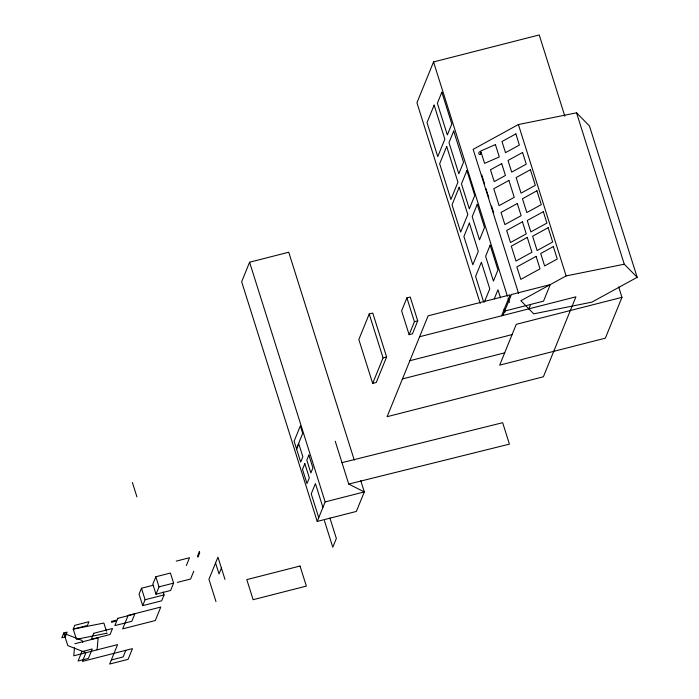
<?xml version="1.0" encoding="UTF-8"?>
<svg xmlns="http://www.w3.org/2000/svg" width="699" height="699" viewBox="0 0 699 699"><rect width="100%" height="100%" fill="white"/><g stroke="black" fill="none" stroke-linecap="round" stroke-linejoin="round"><path stroke-width="1.05" d="M74.513 647.763L73.779 655.802L117.581 644.618L109.673 664.05L128.1 659.349L132.46 648.628L82.421 661.403L85.96 652.691L67.786 645.605L63.932 633.381L82.106 640.476L82.744 642.512M97.082 649.852L98.175 637.794L74.88 643.744M354.279 460.117L288.731 252.225L249.587 262.221L241.653 281.749L317.224 521.428L356.359 511.432L364.301 491.913L360.745 480.624M106.012 633.451L107.122 633.172L76.444 639.297L73.229 629.117L74.767 625.334L88.948 621.717L87.41 625.491L73.229 629.117L103.88 623.054L106.449 631.206M153.064 585.29L141.469 588.243L139.066 594.159L142.692 605.657L161.652 600.817L164.064 594.901L163.155 592.027M142.692 605.657L145.095 599.742L141.469 588.243M125.829 650.315L123.129 656.946L111.342 659.961M155.833 576.762L152.836 584.119L156.017 594.22L170.608 590.489L173.605 583.132L170.425 573.04L155.833 576.762L159.014 586.863L156.017 594.22M186.345 565.535L189.516 557.732L176.235 561.131M193.772 571.214L190.591 579.017L177.31 582.407M221.408 568.086L219.023 573.949L215.563 562.983M564.836 116.165L539.226 34.95L433.546 61.94L416.936 102.762L480.213 303.436M296.481 448.688L302.711 433.354L300.36 425.874L294.122 441.2L300.692 462.039L302.85 456.735L298.779 443.83L296.621 449.142M369.221 313.982L358.84 339.513L372.681 383.401L376.228 382.493L386.608 356.971L372.768 313.073L369.221 313.982L383.061 357.871L372.681 383.401M406.905 297.87L401.61 310.872L409.125 334.69L412.436 333.842L417.731 320.832L410.226 297.023L406.905 297.87L414.411 321.68L409.125 334.69M317.224 521.428L325.157 501.899L249.587 262.221M484.363 302.082L489.763 288.809L481.375 262.212L475.591 276.437L483.656 302.003M494.254 298.866L497.959 289.753L500.536 297.905M501.559 315.808L510.069 294.882L428.129 315.808L387.089 416.7L543.385 376.787L575.915 296.822L419.618 336.735M502.904 315.467L511.415 294.532L550.262 284.615L543.534 301.155L504.687 311.072M528.855 308.836L530.637 304.449M621.961 297.346L605.351 338.167L499.671 365.149L516.273 324.327L621.961 297.346L618.676 286.931M637.173 277.311L624.277 264.205L566.129 275.913L520.877 300.727L533.765 313.842L591.913 302.125L637.173 277.311L589.44 125.925L576.553 112.819L518.405 124.527L473.144 149.35L518.588 293.475M414.411 321.68L417.731 320.832M383.061 357.871L386.608 356.971M409.867 360.701L512.096 334.603M402.449 378.928L504.687 352.829M325.157 501.899L364.301 491.913L348.731 484.066L335.232 441.226M159.014 586.863L173.605 583.132M145.095 599.742L164.064 594.901M341.986 462.642L502.668 422.703L509.422 444.127L348.731 484.066M576.553 112.819L624.277 264.205M518.405 124.527L566.129 275.913M481.768 174.96L484.625 184.012M491.572 205.978L493.747 212.872M485.919 188.538L488.854 197.826M433.546 61.94L507.413 296.219M508.068 298.298L509.379 302.466M504.066 309.115L505.028 312.173M329.911 518.02L336.35 538.448L332.785 547.221L324.406 520.668M322.921 507.404L315.415 483.586L311.238 493.861L318.744 517.671M224.973 579.41L217.948 557.12L208.94 579.261L215.965 601.551M132.399 482.502L136.934 496.884M63.792 632.953L61.827 637.785L65.147 636.938L67.113 632.106L63.792 632.953M81.897 651.625L78.061 661.036L88.424 658.397L92.251 648.978L81.897 651.625M93.753 633.285L91.307 639.305L110.058 634.517L112.504 628.497L93.753 633.285M111.945 621.306L111.56 622.25L115.912 621.14L116.296 620.196L111.945 621.306M117.834 618.318L114.863 625.614L131.849 621.28L134.811 613.984L117.834 618.318M128.135 615.4L122.657 628.864L155.318 620.529L160.796 607.055L128.135 615.4M199.311 551.729L197.572 556.002L197.948 557.19L199.687 552.918L199.311 551.729M434.131 105.138L427.028 122.587L437.757 156.611L444.852 139.162L434.131 105.138M441.838 92.251L437.356 103.277L447.343 134.951L451.825 123.915L441.838 92.251M304.834 463.647L302.501 469.379L306.975 483.577L309.308 477.845L304.834 463.647M308.862 455.066L306.809 460.125L310.863 472.978L312.916 467.919L308.862 455.066M446.687 146.458L439.654 163.749L450.916 199.468L457.95 182.177L446.687 146.458M453.703 131.019L448.994 142.605L458.824 173.798L463.533 162.212L453.703 131.019M459.191 187.253L452.052 204.807L460.65 232.077L467.788 214.532L459.191 187.253M466.888 170.556L461.462 183.898L469.335 208.852L474.761 195.51L466.888 170.556M469.37 223.068L463.909 236.498L472.83 264.799L478.299 251.369L469.37 223.068M477.242 204.326L472.209 216.699L479.505 239.844L484.538 227.472L477.242 204.326M490.148 245.183L485.613 256.323L493.433 281.112L497.959 269.963L490.148 245.183M515.871 133.902L501.978 141.521L505.499 152.67L519.383 145.051L515.871 133.902M501.707 163.618L490.48 169.778L494.219 181.618L505.438 175.466L501.707 163.618M522.564 152.487L508.024 160.464L511.703 172.137L526.242 164.16L522.564 152.487M508.907 180.429L493.774 188.739L499.103 205.646L514.246 197.336L508.907 180.429M530.401 169.743L516.133 177.563L521.052 193.151L535.32 185.331L530.401 169.743M536.919 190.792L522.459 198.726L526.819 212.557L541.279 204.624L536.919 190.792M517.312 203.514L501.043 212.435L504.879 224.597L521.139 215.676L517.312 203.514M522.459 221.819L506.679 230.469L510.48 242.527L526.251 233.877L522.459 221.819M543.333 211.692L527.256 220.508L530.847 231.902L546.924 223.086L543.333 211.692M527.273 237.407L511.301 246.17L515.984 261.024L531.956 252.269L527.273 237.407M548.165 227.691L532.603 236.218L537.12 250.539L552.673 242.003L548.165 227.691M553.337 246.581L540.711 253.501L544.635 265.943L557.26 259.023L553.337 246.581M536.098 256.376L516.867 266.922L520.799 279.373L540.03 268.827L536.098 256.376M495.416 144.588L480.702 151.019L484.59 163.374L499.304 156.943L495.416 144.588M300.028 566.033L246.808 579.62L253.134 599.69L306.363 586.103L300.028 566.033M480.685 153.963A1.389 1.057 -88.9 0 0 479.986 151.753A1.389 1.057 -88.9 0 0 478.859 153.666A1.389 1.057 -88.9 0 0 480.685 153.963"/></g></svg>
